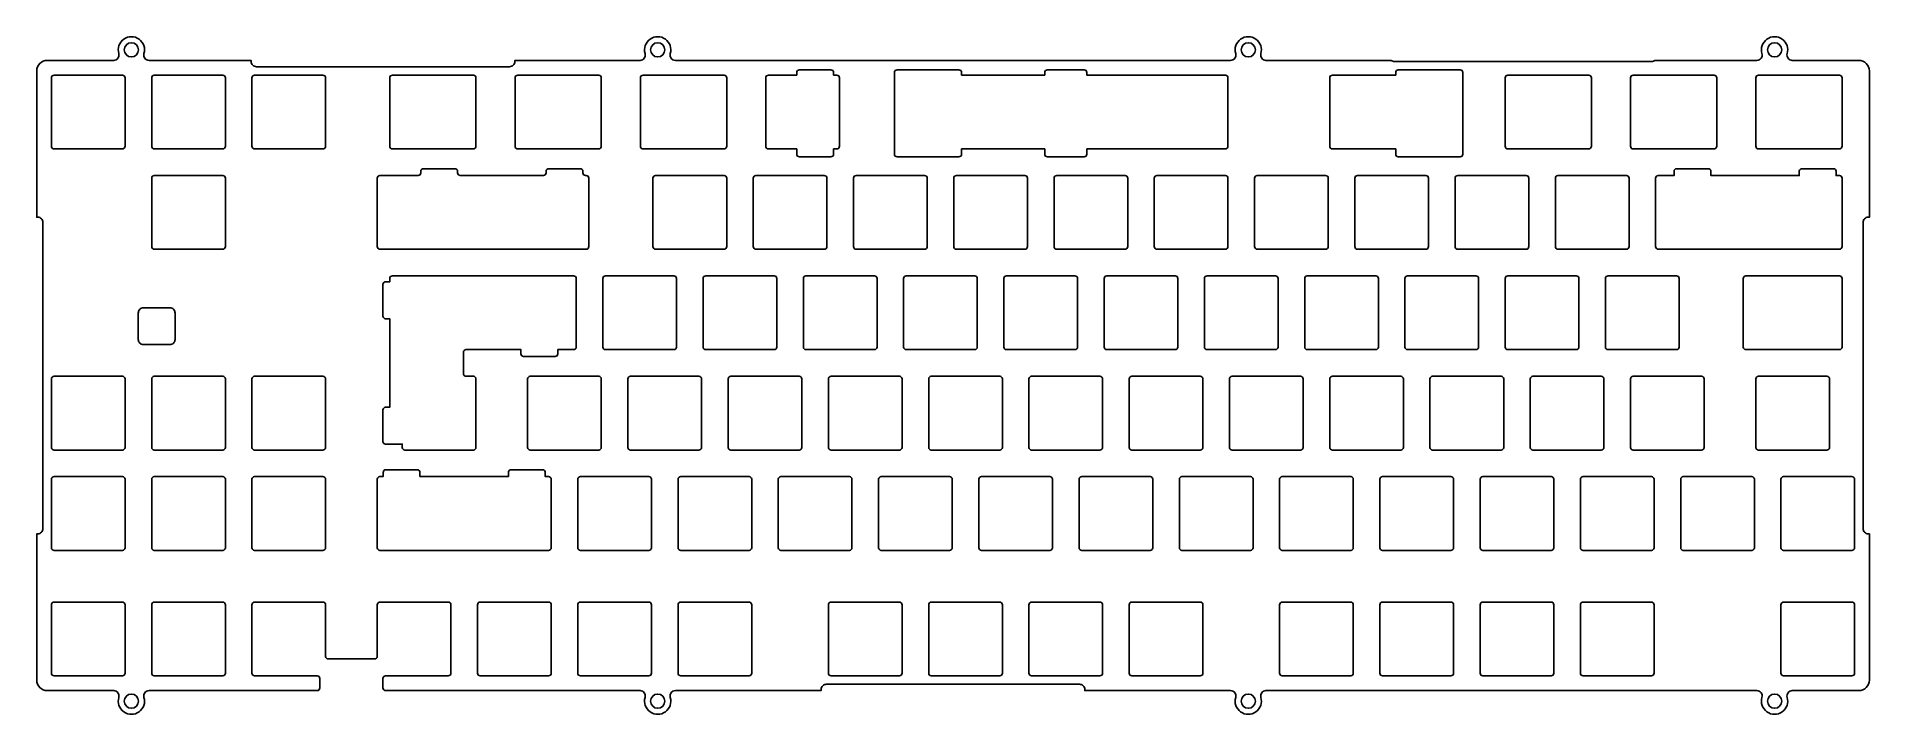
# Model space of a CAD drawing. Header units: millimetres. Extents: x -136 to 213, y -78 to 50.
import ezdxf

# ---------------------------------------------------------------- set-up
doc = ezdxf.new("R2010")
doc.units = ezdxf.units.MM
doc.layers.get('0').update_dxf_attribs({"linetype": 'CONTINUOUS'})

msp = doc.modelspace()

# ---------------------------------------------------------------- linework, layer by layer
for points in [[(62.63, -72.75, -0.414214), (63.63, -73.75), (63.63, -73.95), (91.33, -73.95, -0.501863), (92.29, -75.24, 1.341641), (97.08, -75.24, -0.501863), (98.04, -73.95), (191.33, -73.95, -0.501863), (192.29, -75.24, 1.341641), (197.08, -75.24, -0.501863), (198.04, -73.95), (210.69, -73.95, 0.414214), (212.69, -71.95), (212.69, -44.2), (212.49, -44.2, -0.414214), (211.49, -43.2), (211.49, 14.9, -0.414214), (212.49, 15.9), (212.69, 15.9), (212.69, 43.66, 0.414214), (210.69, 45.66), (198.04, 45.66, -0.501863), (197.08, 46.95, 1.341641), (192.29, 46.95, -0.501863), (191.33, 45.66), (171.94, 45.66, -0.162278), (171.34, 45.46), (122.44, 45.46, -0.162278), (121.84, 45.66), (98.04, 45.66, -0.501863), (97.08, 46.95, 1.341641), (92.29, 46.95, -0.501863), (91.33, 45.66), (-14.17, 45.66, -0.501863), (-15.13, 46.95, 1.341641), (-19.92, 46.95, -0.501863), (-20.88, 45.66), (-44.67, 45.66), (-44.67, 45.46, -0.414214), (-45.67, 44.46), (-93.77, 44.46, -0.414214), (-94.77, 45.46), (-94.77, 45.66), (-114.17, 45.66, -0.501863), (-115.13, 46.95, 1.341641), (-119.92, 46.95, -0.501863), (-120.88, 45.66), (-133.52, 45.66, 0.414214), (-135.52, 43.66), (-135.52, 15.9), (-135.32, 15.9, -0.414214), (-134.32, 14.9), (-134.32, -43.2, -0.414214), (-135.32, -44.2), (-135.52, -44.2), (-135.52, -71.95, 0.414214), (-133.52, -73.95), (-120.88, -73.95, -0.501863), (-119.92, -75.24, 1.341641), (-115.13, -75.24, -0.501863), (-114.17, -73.95), (-82.22, -73.95, 0.414214), (-81.72, -73.45), (-81.72, -71.65, 0.414214), (-82.22, -71.15), (-94.12, -71.15, -0.414214), (-94.62, -70.65), (-94.62, -57.65, -0.414214), (-94.12, -57.15), (-81.12, -57.15, -0.414214), (-80.62, -57.65), (-80.62, -67.45, 0.414214), (-80.12, -67.95), (-71.31, -67.95, 0.414214), (-70.81, -67.45), (-70.81, -57.65, -0.414214), (-70.31, -57.15), (-57.31, -57.15, -0.414214), (-56.81, -57.65), (-56.81, -70.65, -0.414214), (-57.31, -71.15), (-69.22, -71.15, 0.414214), (-69.72, -71.65), (-69.72, -73.45, 0.414214), (-69.22, -73.95), (-20.88, -73.95, -0.501863), (-19.92, -75.24, 1.341641), (-15.13, -75.24, -0.501863), (-14.17, -73.95), (13.53, -73.95), (13.53, -73.75, -0.414214), (14.53, -72.75)], [(62.63, -72.75, -0.414214), (63.63, -73.75), (63.63, -73.95), (91.33, -73.95, -0.501863), (92.29, -75.24, 1.341641), (97.08, -75.24, -0.501863), (98.04, -73.95), (191.33, -73.95, -0.501863), (192.29, -75.24, 1.341641), (197.08, -75.24, -0.501863), (198.04, -73.95), (210.69, -73.95, 0.414214), (212.69, -71.95), (212.69, -44.2), (212.49, -44.2, -0.414214), (211.49, -43.2), (211.49, 14.9, -0.414214), (212.49, 15.9), (212.69, 15.9), (212.69, 43.66, 0.414214), (210.69, 45.66), (198.04, 45.66, -0.501863), (197.08, 46.95, 1.341641), (192.29, 46.95, -0.501863), (191.33, 45.66), (171.94, 45.66, -0.162278), (171.34, 45.46), (122.44, 45.46, -0.162278), (121.84, 45.66), (98.04, 45.66, -0.501863), (97.08, 46.95, 1.341641), (92.29, 46.95, -0.501863), (91.33, 45.66), (-14.17, 45.66, -0.501863), (-15.13, 46.95, 1.341641), (-19.92, 46.95, -0.501863), (-20.88, 45.66), (-44.67, 45.66), (-44.67, 45.46, -0.414214), (-45.67, 44.46), (-93.77, 44.46, -0.414214), (-94.77, 45.46), (-94.77, 45.66), (-114.17, 45.66, -0.501863), (-115.13, 46.95, 1.341641), (-119.92, 46.95, -0.501863), (-120.88, 45.66), (-133.52, 45.66, 0.414214), (-135.52, 43.66), (-135.52, 15.9), (-135.32, 15.9, -0.414214), (-134.32, 14.9), (-134.32, -43.2, -0.414214), (-135.32, -44.2), (-135.52, -44.2), (-135.52, -71.95, 0.414214), (-133.52, -73.95), (-120.88, -73.95, -0.501863), (-119.92, -75.24, 1.341641), (-115.13, -75.24, -0.501863), (-114.17, -73.95), (-82.22, -73.95, 0.414214), (-81.72, -73.45), (-81.72, -71.65, 0.414214), (-82.22, -71.15), (-94.12, -71.15, -0.414214), (-94.62, -70.65), (-94.62, -57.65, -0.414214), (-94.12, -57.15), (-81.12, -57.15, -0.414214), (-80.62, -57.65), (-80.62, -67.45, 0.414214), (-80.12, -67.95), (-71.31, -67.95, 0.414214), (-70.81, -67.45), (-70.81, -57.65, -0.414214), (-70.31, -57.15), (-57.31, -57.15, -0.414214), (-56.81, -57.65), (-56.81, -70.65, -0.414214), (-57.31, -71.15), (-69.22, -71.15, 0.414214), (-69.72, -71.65), (-69.72, -73.45, 0.414214), (-69.22, -73.95), (-20.88, -73.95, -0.501863), (-19.92, -75.24, 1.341641), (-15.13, -75.24, -0.501863), (-14.17, -73.95), (13.53, -73.95), (13.53, -73.75, -0.414214), (14.53, -72.75)], [(-119.22, 42.86, -0.414214), (-118.72, 42.36), (-118.72, 29.36, -0.414214), (-119.22, 28.86), (-132.22, 28.86, -0.414214), (-132.72, 29.36), (-132.72, 42.36, -0.414214), (-132.22, 42.86)], [(-119.22, 42.86, -0.414214), (-118.72, 42.36), (-118.72, 29.36, -0.414214), (-119.22, 28.86), (-132.22, 28.86, -0.414214), (-132.72, 29.36), (-132.72, 42.36, -0.414214), (-132.22, 42.86)], [(-100.17, 42.86, -0.414214), (-99.67, 42.36), (-99.67, 29.36, -0.414214), (-100.17, 28.86), (-113.17, 28.86, -0.414214), (-113.67, 29.36), (-113.67, 42.36, -0.414214), (-113.17, 42.86)], [(-100.17, 42.86, -0.414214), (-99.67, 42.36), (-99.67, 29.36, -0.414214), (-100.17, 28.86), (-113.17, 28.86, -0.414214), (-113.67, 29.36), (-113.67, 42.36, -0.414214), (-113.17, 42.86)], [(-81.12, 42.86, -0.414214), (-80.62, 42.36), (-80.62, 29.36, -0.414214), (-81.12, 28.86), (-94.12, 28.86, -0.414214), (-94.62, 29.36), (-94.62, 42.36, -0.414214), (-94.12, 42.86)], [(-81.12, 42.86, -0.414214), (-80.62, 42.36), (-80.62, 29.36, -0.414214), (-81.12, 28.86), (-94.12, 28.86, -0.414214), (-94.62, 29.36), (-94.62, 42.36, -0.414214), (-94.12, 42.86)], [(-52.55, 42.86, -0.414214), (-52.05, 42.36), (-52.05, 29.36, -0.414214), (-52.55, 28.86), (-67.93, 28.86, -0.414214), (-68.43, 29.36), (-68.43, 42.36, -0.414214), (-67.93, 42.86)], [(-52.55, 42.86, -0.414214), (-52.05, 42.36), (-52.05, 29.36, -0.414214), (-52.55, 28.86), (-67.93, 28.86, -0.414214), (-68.43, 29.36), (-68.43, 42.36, -0.414214), (-67.93, 42.86)], [(-28.74, 42.86, -0.414214), (-28.24, 42.36), (-28.24, 29.36, -0.414214), (-28.74, 28.86), (-44.12, 28.86, -0.414214), (-44.62, 29.36), (-44.62, 42.36, -0.414214), (-44.12, 42.86)], [(-28.74, 42.86, -0.414214), (-28.24, 42.36), (-28.24, 29.36, -0.414214), (-28.74, 28.86), (-44.12, 28.86, -0.414214), (-44.62, 29.36), (-44.62, 42.36, -0.414214), (-44.12, 42.86)], [(-4.92, 42.86, -0.414214), (-4.42, 42.36), (-4.42, 29.36, -0.414214), (-4.92, 28.86), (-20.31, 28.86, -0.414214), (-20.81, 29.36), (-20.81, 42.36, -0.414214), (-20.31, 42.86)], [(-4.92, 42.86, -0.414214), (-4.42, 42.36), (-4.42, 29.36, -0.414214), (-4.92, 28.86), (-20.31, 28.86, -0.414214), (-20.81, 29.36), (-20.81, 42.36, -0.414214), (-20.31, 42.86)], [(8.89, 43.36), (8.89, 42.86), (3.51, 42.86, 0.414214), (3.01, 42.36), (3.01, 29.36, 0.414214), (3.51, 28.86), (8.89, 28.86), (8.89, 27.86, 0.414214), (9.39, 27.36), (15.39, 27.36, 0.414214), (15.89, 27.86), (15.89, 28.86), (16.51, 28.86, 0.414214), (17.01, 29.36), (17.01, 42.36, 0.414214), (16.51, 42.86), (15.89, 42.86), (15.89, 43.36, 0.414214), (15.39, 43.86), (9.39, 43.86, 0.414214)], [(8.89, 43.36), (8.89, 42.86), (3.51, 42.86, 0.414214), (3.01, 42.36), (3.01, 29.36, 0.414214), (3.51, 28.86), (8.89, 28.86), (8.89, 27.86, 0.414214), (9.39, 27.36), (15.39, 27.36, 0.414214), (15.89, 27.86), (15.89, 28.86), (16.51, 28.86, 0.414214), (17.01, 29.36), (17.01, 42.36, 0.414214), (16.51, 42.86), (15.89, 42.86), (15.89, 43.36, 0.414214), (15.39, 43.86), (9.39, 43.86, 0.414214)], [(64.01, 28.86), (90.33, 28.86, 0.414214), (90.83, 29.36), (90.83, 42.36, 0.414214), (90.33, 42.86), (64.01, 42.86), (64.01, 43.36, 0.414214), (63.51, 43.86), (56.51, 43.86, 0.414214), (56.01, 43.36), (56.01, 42.86), (40.21, 42.86), (40.21, 43.36, 0.414214), (39.71, 43.86), (27.95, 43.86, 0.414214), (27.45, 43.36), (27.45, 27.86, 0.414214), (27.95, 27.36), (39.71, 27.36, 0.414214), (40.21, 27.86), (40.21, 28.86), (56.01, 28.86), (56.01, 27.86, 0.414214), (56.51, 27.36), (63.51, 27.36, 0.414214), (64.01, 27.86)], [(64.01, 28.86), (90.33, 28.86, 0.414214), (90.83, 29.36), (90.83, 42.36, 0.414214), (90.33, 42.86), (64.01, 42.86), (64.01, 43.36, 0.414214), (63.51, 43.86), (56.51, 43.86, 0.414214), (56.01, 43.36), (56.01, 42.86), (40.21, 42.86), (40.21, 43.36, 0.414214), (39.71, 43.86), (27.95, 43.86, 0.414214), (27.45, 43.36), (27.45, 27.86, 0.414214), (27.95, 27.36), (39.71, 27.36, 0.414214), (40.21, 27.86), (40.21, 28.86), (56.01, 28.86), (56.01, 27.86, 0.414214), (56.51, 27.36), (63.51, 27.36, 0.414214), (64.01, 27.86)], [(110.66, 28.86), (122.69, 28.86), (122.69, 27.86, 0.414214), (123.19, 27.36), (134.95, 27.36, 0.414214), (135.45, 27.86), (135.45, 43.36, 0.414214), (134.95, 43.86), (123.19, 43.86, 0.414214), (122.69, 43.36), (122.69, 42.86), (110.66, 42.86, 0.414214), (110.16, 42.36), (110.16, 29.36, 0.414214)], [(110.66, 28.86), (122.69, 28.86), (122.69, 27.86, 0.414214), (123.19, 27.36), (134.95, 27.36, 0.414214), (135.45, 27.86), (135.45, 43.36, 0.414214), (134.95, 43.86), (123.19, 43.86, 0.414214), (122.69, 43.36), (122.69, 42.86), (110.66, 42.86, 0.414214), (110.16, 42.36), (110.16, 29.36, 0.414214)], [(159.38, 42.86, -0.414214), (159.88, 42.36), (159.88, 29.36, -0.414214), (159.38, 28.86), (144, 28.86, -0.414214), (143.5, 29.36), (143.5, 42.36, -0.414214), (144, 42.86)], [(159.38, 42.86, -0.414214), (159.88, 42.36), (159.88, 29.36, -0.414214), (159.38, 28.86), (144, 28.86, -0.414214), (143.5, 29.36), (143.5, 42.36, -0.414214), (144, 42.86)], [(183.19, 42.86, -0.414214), (183.69, 42.36), (183.69, 29.36, -0.414214), (183.19, 28.86), (167.81, 28.86, -0.414214), (167.31, 29.36), (167.31, 42.36, -0.414214), (167.81, 42.86)], [(183.19, 42.86, -0.414214), (183.69, 42.36), (183.69, 29.36, -0.414214), (183.19, 28.86), (167.81, 28.86, -0.414214), (167.31, 29.36), (167.31, 42.36, -0.414214), (167.81, 42.86)], [(207.01, 42.86, -0.414214), (207.51, 42.36), (207.51, 29.36, -0.414214), (207.01, 28.86), (191.63, 28.86, -0.414214), (191.13, 29.36), (191.13, 42.36, -0.414214), (191.63, 42.86)], [(207.01, 42.86, -0.414214), (207.51, 42.36), (207.51, 29.36, -0.414214), (207.01, 28.86), (191.63, 28.86, -0.414214), (191.13, 29.36), (191.13, 42.36, -0.414214), (191.63, 42.86)], [(-38.74, 24.31, -0.414214), (-39.24, 23.81), (-55.04, 23.81, -0.414214), (-55.54, 24.31), (-55.54, 24.61, 0.414214), (-56.04, 25.11), (-62.04, 25.11, 0.414214), (-62.54, 24.61), (-62.54, 24.31, -0.414214), (-63.04, 23.81), (-70.31, 23.81, 0.414214), (-70.81, 23.31), (-70.81, 10.31, 0.414214), (-70.31, 9.81), (-31.12, 9.81, 0.414214), (-30.62, 10.31), (-30.62, 23.31, 0.414214), (-31.12, 23.81), (-31.24, 23.81, -0.414214), (-31.74, 24.31), (-31.74, 24.61, 0.414214), (-32.24, 25.11), (-38.24, 25.11, 0.414214), (-38.74, 24.61)], [(-38.74, 24.31, -0.414214), (-39.24, 23.81), (-55.04, 23.81, -0.414214), (-55.54, 24.31), (-55.54, 24.61, 0.414214), (-56.04, 25.11), (-62.04, 25.11, 0.414214), (-62.54, 24.61), (-62.54, 24.31, -0.414214), (-63.04, 23.81), (-70.31, 23.81, 0.414214), (-70.81, 23.31), (-70.81, 10.31, 0.414214), (-70.31, 9.81), (-31.12, 9.81, 0.414214), (-30.62, 10.31), (-30.62, 23.31, 0.414214), (-31.12, 23.81), (-31.24, 23.81, -0.414214), (-31.74, 24.31), (-31.74, 24.61, 0.414214), (-32.24, 25.11), (-38.24, 25.11, 0.414214), (-38.74, 24.61)], [(207.01, 23.81), (206.38, 23.81), (206.38, 24.61, 0.414214), (205.88, 25.11), (199.88, 25.11, 0.414214), (199.38, 24.61), (199.38, 23.81), (182.58, 23.81), (182.58, 24.61, 0.414214), (182.08, 25.11), (176.08, 25.11, 0.414214), (175.58, 24.61), (175.58, 23.81), (172.58, 23.81, 0.414214), (172.08, 23.31), (172.08, 10.31, 0.414214), (172.58, 9.81), (207.01, 9.81, 0.414214), (207.51, 10.31), (207.51, 23.31, 0.414214)], [(207.01, 23.81), (206.38, 23.81), (206.38, 24.61, 0.414214), (205.88, 25.11), (199.88, 25.11, 0.414214), (199.38, 24.61), (199.38, 23.81), (182.58, 23.81), (182.58, 24.61, 0.414214), (182.08, 25.11), (176.08, 25.11, 0.414214), (175.58, 24.61), (175.58, 23.81), (172.58, 23.81, 0.414214), (172.08, 23.31), (172.08, 10.31, 0.414214), (172.58, 9.81), (207.01, 9.81, 0.414214), (207.51, 10.31), (207.51, 23.31, 0.414214)], [(-100.17, 23.81, -0.414214), (-99.67, 23.31), (-99.67, 10.31, -0.414214), (-100.17, 9.81), (-113.17, 9.81, -0.414214), (-113.67, 10.31), (-113.67, 23.31, -0.414214), (-113.17, 23.81)], [(-100.17, 23.81, -0.414214), (-99.67, 23.31), (-99.67, 10.31, -0.414214), (-100.17, 9.81), (-113.17, 9.81, -0.414214), (-113.67, 10.31), (-113.67, 23.31, -0.414214), (-113.17, 23.81)], [(-4.92, 23.81, -0.414214), (-4.42, 23.31), (-4.42, 10.31, -0.414214), (-4.92, 9.81), (-17.92, 9.81, -0.414214), (-18.42, 10.31), (-18.42, 23.31, -0.414214), (-17.92, 23.81)], [(-4.92, 23.81, -0.414214), (-4.42, 23.31), (-4.42, 10.31, -0.414214), (-4.92, 9.81), (-17.92, 9.81, -0.414214), (-18.42, 10.31), (-18.42, 23.31, -0.414214), (-17.92, 23.81)], [(14.13, 23.81, -0.414214), (14.63, 23.31), (14.63, 10.31, -0.414214), (14.13, 9.81), (1.13, 9.81, -0.414214), (0.63, 10.31), (0.63, 23.31, -0.414214), (1.13, 23.81)], [(14.13, 23.81, -0.414214), (14.63, 23.31), (14.63, 10.31, -0.414214), (14.13, 9.81), (1.13, 9.81, -0.414214), (0.63, 10.31), (0.63, 23.31, -0.414214), (1.13, 23.81)], [(33.18, 23.81, -0.414214), (33.68, 23.31), (33.68, 10.31, -0.414214), (33.18, 9.81), (20.18, 9.81, -0.414214), (19.68, 10.31), (19.68, 23.31, -0.414214), (20.18, 23.81)], [(33.18, 23.81, -0.414214), (33.68, 23.31), (33.68, 10.31, -0.414214), (33.18, 9.81), (20.18, 9.81, -0.414214), (19.68, 10.31), (19.68, 23.31, -0.414214), (20.18, 23.81)], [(52.23, 23.81, -0.414214), (52.73, 23.31), (52.73, 10.31, -0.414214), (52.23, 9.81), (39.23, 9.81, -0.414214), (38.73, 10.31), (38.73, 23.31, -0.414214), (39.23, 23.81)], [(52.23, 23.81, -0.414214), (52.73, 23.31), (52.73, 10.31, -0.414214), (52.23, 9.81), (39.23, 9.81, -0.414214), (38.73, 10.31), (38.73, 23.31, -0.414214), (39.23, 23.81)], [(71.28, 23.81, -0.414214), (71.78, 23.31), (71.78, 10.31, -0.414214), (71.28, 9.81), (58.28, 9.81, -0.414214), (57.78, 10.31), (57.78, 23.31, -0.414214), (58.28, 23.81)], [(71.28, 23.81, -0.414214), (71.78, 23.31), (71.78, 10.31, -0.414214), (71.28, 9.81), (58.28, 9.81, -0.414214), (57.78, 10.31), (57.78, 23.31, -0.414214), (58.28, 23.81)], [(90.33, 23.81, -0.414214), (90.83, 23.31), (90.83, 10.31, -0.414214), (90.33, 9.81), (77.33, 9.81, -0.414214), (76.83, 10.31), (76.83, 23.31, -0.414214), (77.33, 23.81)], [(90.33, 23.81, -0.414214), (90.83, 23.31), (90.83, 10.31, -0.414214), (90.33, 9.81), (77.33, 9.81, -0.414214), (76.83, 10.31), (76.83, 23.31, -0.414214), (77.33, 23.81)], [(109.38, 23.81, -0.414214), (109.88, 23.31), (109.88, 10.31, -0.414214), (109.38, 9.81), (96.38, 9.81, -0.414214), (95.88, 10.31), (95.88, 23.31, -0.414214), (96.38, 23.81)], [(109.38, 23.81, -0.414214), (109.88, 23.31), (109.88, 10.31, -0.414214), (109.38, 9.81), (96.38, 9.81, -0.414214), (95.88, 10.31), (95.88, 23.31, -0.414214), (96.38, 23.81)], [(128.43, 23.81, -0.414214), (128.93, 23.31), (128.93, 10.31, -0.414214), (128.43, 9.81), (115.43, 9.81, -0.414214), (114.93, 10.31), (114.93, 23.31, -0.414214), (115.43, 23.81)], [(128.43, 23.81, -0.414214), (128.93, 23.31), (128.93, 10.31, -0.414214), (128.43, 9.81), (115.43, 9.81, -0.414214), (114.93, 10.31), (114.93, 23.31, -0.414214), (115.43, 23.81)], [(147.48, 23.81, -0.414214), (147.98, 23.31), (147.98, 10.31, -0.414214), (147.48, 9.81), (134.48, 9.81, -0.414214), (133.98, 10.31), (133.98, 23.31, -0.414214), (134.48, 23.81)], [(147.48, 23.81, -0.414214), (147.98, 23.31), (147.98, 10.31, -0.414214), (147.48, 9.81), (134.48, 9.81, -0.414214), (133.98, 10.31), (133.98, 23.31, -0.414214), (134.48, 23.81)], [(166.53, 23.81, -0.414214), (167.03, 23.31), (167.03, 10.31, -0.414214), (166.53, 9.81), (153.53, 9.81, -0.414214), (153.03, 10.31), (153.03, 23.31, -0.414214), (153.53, 23.81)], [(166.53, 23.81, -0.414214), (167.03, 23.31), (167.03, 10.31, -0.414214), (166.53, 9.81), (153.53, 9.81, -0.414214), (153.03, 10.31), (153.03, 23.31, -0.414214), (153.53, 23.81)], [(-69.23, -3.36), (-68.43, -3.36), (-68.43, -20.17), (-69.23, -20.17, 0.414214), (-69.73, -20.67), (-69.73, -26.67, 0.414214), (-69.23, -27.17), (-66.05, -27.17), (-66.05, -27.79, 0.414214), (-65.55, -28.29), (-52.55, -28.29, 0.414214), (-52.05, -27.79), (-52.05, -14.79, 0.414214), (-52.55, -14.29), (-53.93, -14.29, -0.414214), (-54.43, -13.79), (-54.43, -9.74, -0.414214), (-53.93, -9.24), (-43.5, -9.24), (-43.5, -10.04, 0.414214), (-43, -10.54), (-37, -10.54, 0.414214), (-36.5, -10.04), (-36.5, -9.24), (-33.5, -9.24, 0.414214), (-33, -8.74), (-33, 4.26, 0.414214), (-33.5, 4.76), (-67.93, 4.76, 0.414214), (-68.43, 4.26), (-68.43, 3.64), (-69.23, 3.64, 0.414214), (-69.73, 3.14), (-69.73, -2.86, 0.414214)], [(-69.23, -3.36), (-68.43, -3.36), (-68.43, -20.17), (-69.23, -20.17, 0.414214), (-69.73, -20.67), (-69.73, -26.67, 0.414214), (-69.23, -27.17), (-66.05, -27.17), (-66.05, -27.79, 0.414214), (-65.55, -28.29), (-52.55, -28.29, 0.414214), (-52.05, -27.79), (-52.05, -14.79, 0.414214), (-52.55, -14.29), (-53.93, -14.29, -0.414214), (-54.43, -13.79), (-54.43, -9.74, -0.414214), (-53.93, -9.24), (-43.5, -9.24), (-43.5, -10.04, 0.414214), (-43, -10.54), (-37, -10.54, 0.414214), (-36.5, -10.04), (-36.5, -9.24), (-33.5, -9.24, 0.414214), (-33, -8.74), (-33, 4.26, 0.414214), (-33.5, 4.76), (-67.93, 4.76, 0.414214), (-68.43, 4.26), (-68.43, 3.64), (-69.23, 3.64, 0.414214), (-69.73, 3.14), (-69.73, -2.86, 0.414214)], [(-27.95, 4.26, -0.414214), (-27.45, 4.76), (-14.45, 4.76, -0.414214), (-13.95, 4.26), (-13.95, -8.74, -0.414214), (-14.45, -9.24), (-27.45, -9.24, -0.414214), (-27.95, -8.74)], [(-27.95, 4.26, -0.414214), (-27.45, 4.76), (-14.45, 4.76, -0.414214), (-13.95, 4.26), (-13.95, -8.74, -0.414214), (-14.45, -9.24), (-27.45, -9.24, -0.414214), (-27.95, -8.74)], [(4.6, 4.76, -0.414214), (5.1, 4.26), (5.1, -8.74, -0.414214), (4.6, -9.24), (-8.4, -9.24, -0.414214), (-8.9, -8.74), (-8.9, 4.26, -0.414214), (-8.4, 4.76)], [(4.6, 4.76, -0.414214), (5.1, 4.26), (5.1, -8.74, -0.414214), (4.6, -9.24), (-8.4, -9.24, -0.414214), (-8.9, -8.74), (-8.9, 4.26, -0.414214), (-8.4, 4.76)], [(23.65, 4.76, -0.414214), (24.15, 4.26), (24.15, -8.74, -0.414214), (23.65, -9.24), (10.65, -9.24, -0.414214), (10.15, -8.74), (10.15, 4.26, -0.414214), (10.65, 4.76)], [(23.65, 4.76, -0.414214), (24.15, 4.26), (24.15, -8.74, -0.414214), (23.65, -9.24), (10.65, -9.24, -0.414214), (10.15, -8.74), (10.15, 4.26, -0.414214), (10.65, 4.76)], [(42.7, 4.76, -0.414214), (43.2, 4.26), (43.2, -8.74, -0.414214), (42.7, -9.24), (29.7, -9.24, -0.414214), (29.2, -8.74), (29.2, 4.26, -0.414214), (29.7, 4.76)], [(42.7, 4.76, -0.414214), (43.2, 4.26), (43.2, -8.74, -0.414214), (42.7, -9.24), (29.7, -9.24, -0.414214), (29.2, -8.74), (29.2, 4.26, -0.414214), (29.7, 4.76)], [(61.75, 4.76, -0.414214), (62.25, 4.26), (62.25, -8.74, -0.414214), (61.75, -9.24), (48.75, -9.24, -0.414214), (48.25, -8.74), (48.25, 4.26, -0.414214), (48.75, 4.76)], [(61.75, 4.76, -0.414214), (62.25, 4.26), (62.25, -8.74, -0.414214), (61.75, -9.24), (48.75, -9.24, -0.414214), (48.25, -8.74), (48.25, 4.26, -0.414214), (48.75, 4.76)], [(80.8, 4.76, -0.414214), (81.3, 4.26), (81.3, -8.74, -0.414214), (80.8, -9.24), (67.8, -9.24, -0.414214), (67.3, -8.74), (67.3, 4.26, -0.414214), (67.8, 4.76)], [(80.8, 4.76, -0.414214), (81.3, 4.26), (81.3, -8.74, -0.414214), (80.8, -9.24), (67.8, -9.24, -0.414214), (67.3, -8.74), (67.3, 4.26, -0.414214), (67.8, 4.76)], [(99.85, 4.76, -0.414214), (100.35, 4.26), (100.35, -8.74, -0.414214), (99.85, -9.24), (86.85, -9.24, -0.414214), (86.35, -8.74), (86.35, 4.26, -0.414214), (86.85, 4.76)], [(99.85, 4.76, -0.414214), (100.35, 4.26), (100.35, -8.74, -0.414214), (99.85, -9.24), (86.85, -9.24, -0.414214), (86.35, -8.74), (86.35, 4.26, -0.414214), (86.85, 4.76)], [(118.9, 4.76, -0.414214), (119.4, 4.26), (119.4, -8.74, -0.414214), (118.9, -9.24), (105.9, -9.24, -0.414214), (105.4, -8.74), (105.4, 4.26, -0.414214), (105.9, 4.76)], [(118.9, 4.76, -0.414214), (119.4, 4.26), (119.4, -8.74, -0.414214), (118.9, -9.24), (105.9, -9.24, -0.414214), (105.4, -8.74), (105.4, 4.26, -0.414214), (105.9, 4.76)], [(137.95, 4.76, -0.414214), (138.45, 4.26), (138.45, -8.74, -0.414214), (137.95, -9.24), (124.95, -9.24, -0.414214), (124.45, -8.74), (124.45, 4.26, -0.414214), (124.95, 4.76)], [(137.95, 4.76, -0.414214), (138.45, 4.26), (138.45, -8.74, -0.414214), (137.95, -9.24), (124.95, -9.24, -0.414214), (124.45, -8.74), (124.45, 4.26, -0.414214), (124.95, 4.76)], [(157, 4.76, -0.414214), (157.5, 4.26), (157.5, -8.74, -0.414214), (157, -9.24), (144, -9.24, -0.414214), (143.5, -8.74), (143.5, 4.26, -0.414214), (144, 4.76)], [(157, 4.76, -0.414214), (157.5, 4.26), (157.5, -8.74, -0.414214), (157, -9.24), (144, -9.24, -0.414214), (143.5, -8.74), (143.5, 4.26, -0.414214), (144, 4.76)], [(176.05, 4.76, -0.414214), (176.55, 4.26), (176.55, -8.74, -0.414214), (176.05, -9.24), (163.05, -9.24, -0.414214), (162.55, -8.74), (162.55, 4.26, -0.414214), (163.05, 4.76)], [(176.05, 4.76, -0.414214), (176.55, 4.26), (176.55, -8.74, -0.414214), (176.05, -9.24), (163.05, -9.24, -0.414214), (162.55, -8.74), (162.55, 4.26, -0.414214), (163.05, 4.76)], [(207.01, 4.76, -0.414214), (207.51, 4.26), (207.51, -8.74, -0.414214), (207.01, -9.24), (189.24, -9.24, -0.414214), (188.74, -8.74), (188.74, 4.26, -0.414214), (189.24, 4.76)], [(207.01, 4.76, -0.414214), (207.51, 4.26), (207.51, -8.74, -0.414214), (207.01, -9.24), (189.24, -9.24, -0.414214), (188.74, -8.74), (188.74, 4.26, -0.414214), (189.24, 4.76)], [(-109.22, -7.29), (-109.22, -2.29, 0.414214), (-110.22, -1.29), (-115.22, -1.29, 0.414214), (-116.22, -2.29), (-116.22, -7.29, 0.414214), (-115.22, -8.29), (-110.22, -8.29, 0.414214)], [(-109.22, -7.29), (-109.22, -2.29, 0.414214), (-110.22, -1.29), (-115.22, -1.29, 0.414214), (-116.22, -2.29), (-116.22, -7.29, 0.414214), (-115.22, -8.29), (-110.22, -8.29, 0.414214)], [(-119.22, -14.29, -0.414214), (-118.72, -14.79), (-118.72, -27.79, -0.414214), (-119.22, -28.29), (-132.22, -28.29, -0.414214), (-132.72, -27.79), (-132.72, -14.79, -0.414214), (-132.22, -14.29)], [(-119.22, -14.29, -0.414214), (-118.72, -14.79), (-118.72, -27.79, -0.414214), (-119.22, -28.29), (-132.22, -28.29, -0.414214), (-132.72, -27.79), (-132.72, -14.79, -0.414214), (-132.22, -14.29)], [(-100.17, -14.29, -0.414214), (-99.67, -14.79), (-99.67, -27.79, -0.414214), (-100.17, -28.29), (-113.17, -28.29, -0.414214), (-113.67, -27.79), (-113.67, -14.79, -0.414214), (-113.17, -14.29)], [(-100.17, -14.29, -0.414214), (-99.67, -14.79), (-99.67, -27.79, -0.414214), (-100.17, -28.29), (-113.17, -28.29, -0.414214), (-113.67, -27.79), (-113.67, -14.79, -0.414214), (-113.17, -14.29)], [(-81.12, -14.29, -0.414214), (-80.62, -14.79), (-80.62, -27.79, -0.414214), (-81.12, -28.29), (-94.12, -28.29, -0.414214), (-94.62, -27.79), (-94.62, -14.79, -0.414214), (-94.12, -14.29)], [(-81.12, -14.29, -0.414214), (-80.62, -14.79), (-80.62, -27.79, -0.414214), (-81.12, -28.29), (-94.12, -28.29, -0.414214), (-94.62, -27.79), (-94.62, -14.79, -0.414214), (-94.12, -14.29)], [(-28.74, -14.29, -0.414214), (-28.24, -14.79), (-28.24, -27.79, -0.414214), (-28.74, -28.29), (-41.74, -28.29, -0.414214), (-42.24, -27.79), (-42.24, -14.79, -0.414214), (-41.74, -14.29)], [(-28.74, -14.29, -0.414214), (-28.24, -14.79), (-28.24, -27.79, -0.414214), (-28.74, -28.29), (-41.74, -28.29, -0.414214), (-42.24, -27.79), (-42.24, -14.79, -0.414214), (-41.74, -14.29)], [(-9.69, -14.29, -0.414214), (-9.19, -14.79), (-9.19, -27.79, -0.414214), (-9.69, -28.29), (-22.69, -28.29, -0.414214), (-23.19, -27.79), (-23.19, -14.79, -0.414214), (-22.69, -14.29)], [(-9.69, -14.29, -0.414214), (-9.19, -14.79), (-9.19, -27.79, -0.414214), (-9.69, -28.29), (-22.69, -28.29, -0.414214), (-23.19, -27.79), (-23.19, -14.79, -0.414214), (-22.69, -14.29)], [(9.36, -14.29, -0.414214), (9.86, -14.79), (9.86, -27.79, -0.414214), (9.36, -28.29), (-3.64, -28.29, -0.414214), (-4.14, -27.79), (-4.14, -14.79, -0.414214), (-3.64, -14.29)], [(9.36, -14.29, -0.414214), (9.86, -14.79), (9.86, -27.79, -0.414214), (9.36, -28.29), (-3.64, -28.29, -0.414214), (-4.14, -27.79), (-4.14, -14.79, -0.414214), (-3.64, -14.29)], [(28.41, -14.29, -0.414214), (28.91, -14.79), (28.91, -27.79, -0.414214), (28.41, -28.29), (15.41, -28.29, -0.414214), (14.91, -27.79), (14.91, -14.79, -0.414214), (15.41, -14.29)], [(28.41, -14.29, -0.414214), (28.91, -14.79), (28.91, -27.79, -0.414214), (28.41, -28.29), (15.41, -28.29, -0.414214), (14.91, -27.79), (14.91, -14.79, -0.414214), (15.41, -14.29)], [(47.46, -14.29, -0.414214), (47.96, -14.79), (47.96, -27.79, -0.414214), (47.46, -28.29), (34.46, -28.29, -0.414214), (33.96, -27.79), (33.96, -14.79, -0.414214), (34.46, -14.29)], [(47.46, -14.29, -0.414214), (47.96, -14.79), (47.96, -27.79, -0.414214), (47.46, -28.29), (34.46, -28.29, -0.414214), (33.96, -27.79), (33.96, -14.79, -0.414214), (34.46, -14.29)], [(66.51, -14.29, -0.414214), (67.01, -14.79), (67.01, -27.79, -0.414214), (66.51, -28.29), (53.51, -28.29, -0.414214), (53.01, -27.79), (53.01, -14.79, -0.414214), (53.51, -14.29)], [(66.51, -14.29, -0.414214), (67.01, -14.79), (67.01, -27.79, -0.414214), (66.51, -28.29), (53.51, -28.29, -0.414214), (53.01, -27.79), (53.01, -14.79, -0.414214), (53.51, -14.29)], [(85.56, -14.29, -0.414214), (86.06, -14.79), (86.06, -27.79, -0.414214), (85.56, -28.29), (72.56, -28.29, -0.414214), (72.06, -27.79), (72.06, -14.79, -0.414214), (72.56, -14.29)], [(85.56, -14.29, -0.414214), (86.06, -14.79), (86.06, -27.79, -0.414214), (85.56, -28.29), (72.56, -28.29, -0.414214), (72.06, -27.79), (72.06, -14.79, -0.414214), (72.56, -14.29)], [(104.61, -14.29, -0.414214), (105.11, -14.79), (105.11, -27.79, -0.414214), (104.61, -28.29), (91.61, -28.29, -0.414214), (91.11, -27.79), (91.11, -14.79, -0.414214), (91.61, -14.29)], [(104.61, -14.29, -0.414214), (105.11, -14.79), (105.11, -27.79, -0.414214), (104.61, -28.29), (91.61, -28.29, -0.414214), (91.11, -27.79), (91.11, -14.79, -0.414214), (91.61, -14.29)], [(123.66, -14.29, -0.414214), (124.16, -14.79), (124.16, -27.79, -0.414214), (123.66, -28.29), (110.66, -28.29, -0.414214), (110.16, -27.79), (110.16, -14.79, -0.414214), (110.66, -14.29)], [(123.66, -14.29, -0.414214), (124.16, -14.79), (124.16, -27.79, -0.414214), (123.66, -28.29), (110.66, -28.29, -0.414214), (110.16, -27.79), (110.16, -14.79, -0.414214), (110.66, -14.29)], [(142.71, -14.29, -0.414214), (143.21, -14.79), (143.21, -27.79, -0.414214), (142.71, -28.29), (129.71, -28.29, -0.414214), (129.21, -27.79), (129.21, -14.79, -0.414214), (129.71, -14.29)], [(142.71, -14.29, -0.414214), (143.21, -14.79), (143.21, -27.79, -0.414214), (142.71, -28.29), (129.71, -28.29, -0.414214), (129.21, -27.79), (129.21, -14.79, -0.414214), (129.71, -14.29)], [(161.76, -14.29, -0.414214), (162.26, -14.79), (162.26, -27.79, -0.414214), (161.76, -28.29), (148.76, -28.29, -0.414214), (148.26, -27.79), (148.26, -14.79, -0.414214), (148.76, -14.29)], [(161.76, -14.29, -0.414214), (162.26, -14.79), (162.26, -27.79, -0.414214), (161.76, -28.29), (148.76, -28.29, -0.414214), (148.26, -27.79), (148.26, -14.79, -0.414214), (148.76, -14.29)], [(180.81, -14.29, -0.414214), (181.31, -14.79), (181.31, -27.79, -0.414214), (180.81, -28.29), (167.81, -28.29, -0.414214), (167.31, -27.79), (167.31, -14.79, -0.414214), (167.81, -14.29)], [(180.81, -14.29, -0.414214), (181.31, -14.79), (181.31, -27.79, -0.414214), (180.81, -28.29), (167.81, -28.29, -0.414214), (167.31, -27.79), (167.31, -14.79, -0.414214), (167.81, -14.29)], [(204.63, -14.29, -0.414214), (205.13, -14.79), (205.13, -27.79, -0.414214), (204.63, -28.29), (191.63, -28.29, -0.414214), (191.13, -27.79), (191.13, -14.79, -0.414214), (191.63, -14.29)], [(204.63, -14.29, -0.414214), (205.13, -14.79), (205.13, -27.79, -0.414214), (204.63, -28.29), (191.63, -28.29, -0.414214), (191.13, -27.79), (191.13, -14.79, -0.414214), (191.63, -14.29)], [(-119.22, -33.34, -0.414214), (-118.72, -33.84), (-118.72, -46.84, -0.414214), (-119.22, -47.34), (-132.22, -47.34, -0.414214), (-132.72, -46.84), (-132.72, -33.84, -0.414214), (-132.22, -33.34)], [(-119.22, -33.34, -0.414214), (-118.72, -33.84), (-118.72, -46.84, -0.414214), (-119.22, -47.34), (-132.22, -47.34, -0.414214), (-132.72, -46.84), (-132.72, -33.84, -0.414214), (-132.22, -33.34)], [(-100.17, -33.34, -0.414214), (-99.67, -33.84), (-99.67, -46.84, -0.414214), (-100.17, -47.34), (-113.17, -47.34, -0.414214), (-113.67, -46.84), (-113.67, -33.84, -0.414214), (-113.17, -33.34)], [(-100.17, -33.34, -0.414214), (-99.67, -33.84), (-99.67, -46.84, -0.414214), (-100.17, -47.34), (-113.17, -47.34, -0.414214), (-113.67, -46.84), (-113.67, -33.84, -0.414214), (-113.17, -33.34)], [(-81.12, -33.34, -0.414214), (-80.62, -33.84), (-80.62, -46.84, -0.414214), (-81.12, -47.34), (-94.12, -47.34, -0.414214), (-94.62, -46.84), (-94.62, -33.84, -0.414214), (-94.12, -33.34)], [(-81.12, -33.34, -0.414214), (-80.62, -33.84), (-80.62, -46.84, -0.414214), (-81.12, -47.34), (-94.12, -47.34, -0.414214), (-94.62, -46.84), (-94.62, -33.84, -0.414214), (-94.12, -33.34)], [(-62.69, -33.34), (-62.69, -32.54, 0.414214), (-63.19, -32.04), (-69.19, -32.04, 0.414214), (-69.69, -32.54), (-69.69, -33.34), (-70.31, -33.34, 0.414214), (-70.81, -33.84), (-70.81, -46.84, 0.414214), (-70.31, -47.34), (-38.26, -47.34, 0.414214), (-37.76, -46.84), (-37.76, -33.84, 0.414214), (-38.26, -33.34), (-38.89, -33.34), (-38.89, -32.54, 0.414214), (-39.39, -32.04), (-45.39, -32.04, 0.414214), (-45.89, -32.54), (-45.89, -33.34)], [(-62.69, -33.34), (-62.69, -32.54, 0.414214), (-63.19, -32.04), (-69.19, -32.04, 0.414214), (-69.69, -32.54), (-69.69, -33.34), (-70.31, -33.34, 0.414214), (-70.81, -33.84), (-70.81, -46.84, 0.414214), (-70.31, -47.34), (-38.26, -47.34, 0.414214), (-37.76, -46.84), (-37.76, -33.84, 0.414214), (-38.26, -33.34), (-38.89, -33.34), (-38.89, -32.54, 0.414214), (-39.39, -32.04), (-45.39, -32.04, 0.414214), (-45.89, -32.54), (-45.89, -33.34)], [(-32.71, -33.84, -0.414214), (-32.21, -33.34), (-19.21, -33.34, -0.414214), (-18.71, -33.84), (-18.71, -46.84, -0.414214), (-19.21, -47.34), (-32.21, -47.34, -0.414214), (-32.71, -46.84)], [(-32.71, -33.84, -0.414214), (-32.21, -33.34), (-19.21, -33.34, -0.414214), (-18.71, -33.84), (-18.71, -46.84, -0.414214), (-19.21, -47.34), (-32.21, -47.34, -0.414214), (-32.71, -46.84)], [(-0.16, -33.34, -0.414214), (0.34, -33.84), (0.34, -46.84, -0.414214), (-0.16, -47.34), (-13.16, -47.34, -0.414214), (-13.66, -46.84), (-13.66, -33.84, -0.414214), (-13.16, -33.34)], [(-0.16, -33.34, -0.414214), (0.34, -33.84), (0.34, -46.84, -0.414214), (-0.16, -47.34), (-13.16, -47.34, -0.414214), (-13.66, -46.84), (-13.66, -33.84, -0.414214), (-13.16, -33.34)], [(18.89, -33.34, -0.414214), (19.39, -33.84), (19.39, -46.84, -0.414214), (18.89, -47.34), (5.89, -47.34, -0.414214), (5.39, -46.84), (5.39, -33.84, -0.414214), (5.89, -33.34)], [(18.89, -33.34, -0.414214), (19.39, -33.84), (19.39, -46.84, -0.414214), (18.89, -47.34), (5.89, -47.34, -0.414214), (5.39, -46.84), (5.39, -33.84, -0.414214), (5.89, -33.34)], [(37.94, -33.34, -0.414214), (38.44, -33.84), (38.44, -46.84, -0.414214), (37.94, -47.34), (24.94, -47.34, -0.414214), (24.44, -46.84), (24.44, -33.84, -0.414214), (24.94, -33.34)], [(37.94, -33.34, -0.414214), (38.44, -33.84), (38.44, -46.84, -0.414214), (37.94, -47.34), (24.94, -47.34, -0.414214), (24.44, -46.84), (24.44, -33.84, -0.414214), (24.94, -33.34)], [(56.99, -33.34, -0.414214), (57.49, -33.84), (57.49, -46.84, -0.414214), (56.99, -47.34), (43.99, -47.34, -0.414214), (43.49, -46.84), (43.49, -33.84, -0.414214), (43.99, -33.34)], [(56.99, -33.34, -0.414214), (57.49, -33.84), (57.49, -46.84, -0.414214), (56.99, -47.34), (43.99, -47.34, -0.414214), (43.49, -46.84), (43.49, -33.84, -0.414214), (43.99, -33.34)], [(76.04, -33.34, -0.414214), (76.54, -33.84), (76.54, -46.84, -0.414214), (76.04, -47.34), (63.04, -47.34, -0.414214), (62.54, -46.84), (62.54, -33.84, -0.414214), (63.04, -33.34)], [(76.04, -33.34, -0.414214), (76.54, -33.84), (76.54, -46.84, -0.414214), (76.04, -47.34), (63.04, -47.34, -0.414214), (62.54, -46.84), (62.54, -33.84, -0.414214), (63.04, -33.34)], [(95.09, -33.34, -0.414214), (95.59, -33.84), (95.59, -46.84, -0.414214), (95.09, -47.34), (82.09, -47.34, -0.414214), (81.59, -46.84), (81.59, -33.84, -0.414214), (82.09, -33.34)], [(95.09, -33.34, -0.414214), (95.59, -33.84), (95.59, -46.84, -0.414214), (95.09, -47.34), (82.09, -47.34, -0.414214), (81.59, -46.84), (81.59, -33.84, -0.414214), (82.09, -33.34)], [(114.14, -33.34, -0.414214), (114.64, -33.84), (114.64, -46.84, -0.414214), (114.14, -47.34), (101.14, -47.34, -0.414214), (100.64, -46.84), (100.64, -33.84, -0.414214), (101.14, -33.34)], [(114.14, -33.34, -0.414214), (114.64, -33.84), (114.64, -46.84, -0.414214), (114.14, -47.34), (101.14, -47.34, -0.414214), (100.64, -46.84), (100.64, -33.84, -0.414214), (101.14, -33.34)], [(133.19, -33.34, -0.414214), (133.69, -33.84), (133.69, -46.84, -0.414214), (133.19, -47.34), (120.19, -47.34, -0.414214), (119.69, -46.84), (119.69, -33.84, -0.414214), (120.19, -33.34)], [(133.19, -33.34, -0.414214), (133.69, -33.84), (133.69, -46.84, -0.414214), (133.19, -47.34), (120.19, -47.34, -0.414214), (119.69, -46.84), (119.69, -33.84, -0.414214), (120.19, -33.34)], [(152.24, -33.34, -0.414214), (152.74, -33.84), (152.74, -46.84, -0.414214), (152.24, -47.34), (139.24, -47.34, -0.414214), (138.74, -46.84), (138.74, -33.84, -0.414214), (139.24, -33.34)], [(152.24, -33.34, -0.414214), (152.74, -33.84), (152.74, -46.84, -0.414214), (152.24, -47.34), (139.24, -47.34, -0.414214), (138.74, -46.84), (138.74, -33.84, -0.414214), (139.24, -33.34)], [(171.29, -33.34, -0.414214), (171.79, -33.84), (171.79, -46.84, -0.414214), (171.29, -47.34), (158.29, -47.34, -0.414214), (157.79, -46.84), (157.79, -33.84, -0.414214), (158.29, -33.34)], [(171.29, -33.34, -0.414214), (171.79, -33.84), (171.79, -46.84, -0.414214), (171.29, -47.34), (158.29, -47.34, -0.414214), (157.79, -46.84), (157.79, -33.84, -0.414214), (158.29, -33.34)], [(190.34, -33.34, -0.414214), (190.84, -33.84), (190.84, -46.84, -0.414214), (190.34, -47.34), (177.34, -47.34, -0.414214), (176.84, -46.84), (176.84, -33.84, -0.414214), (177.34, -33.34)], [(190.34, -33.34, -0.414214), (190.84, -33.84), (190.84, -46.84, -0.414214), (190.34, -47.34), (177.34, -47.34, -0.414214), (176.84, -46.84), (176.84, -33.84, -0.414214), (177.34, -33.34)], [(209.39, -33.34, -0.414214), (209.89, -33.84), (209.89, -46.84, -0.414214), (209.39, -47.34), (196.39, -47.34, -0.414214), (195.89, -46.84), (195.89, -33.84, -0.414214), (196.39, -33.34)], [(209.39, -33.34, -0.414214), (209.89, -33.84), (209.89, -46.84, -0.414214), (209.39, -47.34), (196.39, -47.34, -0.414214), (195.89, -46.84), (195.89, -33.84, -0.414214), (196.39, -33.34)], [(-119.22, -57.15, -0.414214), (-118.72, -57.65), (-118.72, -70.65, -0.414214), (-119.22, -71.15), (-132.22, -71.15, -0.414214), (-132.72, -70.65), (-132.72, -57.65, -0.414214), (-132.22, -57.15)], [(-119.22, -57.15, -0.414214), (-118.72, -57.65), (-118.72, -70.65, -0.414214), (-119.22, -71.15), (-132.22, -71.15, -0.414214), (-132.72, -70.65), (-132.72, -57.65, -0.414214), (-132.22, -57.15)], [(-100.17, -57.15, -0.414214), (-99.67, -57.65), (-99.67, -70.65, -0.414214), (-100.17, -71.15), (-113.17, -71.15, -0.414214), (-113.67, -70.65), (-113.67, -57.65, -0.414214), (-113.17, -57.15)], [(-100.17, -57.15, -0.414214), (-99.67, -57.65), (-99.67, -70.65, -0.414214), (-100.17, -71.15), (-113.17, -71.15, -0.414214), (-113.67, -70.65), (-113.67, -57.65, -0.414214), (-113.17, -57.15)], [(-38.26, -57.15, -0.414214), (-37.76, -57.65), (-37.76, -70.65, -0.414214), (-38.26, -71.15), (-51.26, -71.15, -0.414214), (-51.76, -70.65), (-51.76, -57.65, -0.414214), (-51.26, -57.15)], [(-38.26, -57.15, -0.414214), (-37.76, -57.65), (-37.76, -70.65, -0.414214), (-38.26, -71.15), (-51.26, -71.15, -0.414214), (-51.76, -70.65), (-51.76, -57.65, -0.414214), (-51.26, -57.15)], [(-19.21, -57.15, -0.414214), (-18.71, -57.65), (-18.71, -70.65, -0.414214), (-19.21, -71.15), (-32.21, -71.15, -0.414214), (-32.71, -70.65), (-32.71, -57.65, -0.414214), (-32.21, -57.15)], [(-19.21, -57.15, -0.414214), (-18.71, -57.65), (-18.71, -70.65, -0.414214), (-19.21, -71.15), (-32.21, -71.15, -0.414214), (-32.71, -70.65), (-32.71, -57.65, -0.414214), (-32.21, -57.15)], [(-0.16, -57.15, -0.414214), (0.34, -57.65), (0.34, -70.65, -0.414214), (-0.16, -71.15), (-13.16, -71.15, -0.414214), (-13.66, -70.65), (-13.66, -57.65, -0.414214), (-13.16, -57.15)], [(-0.16, -57.15, -0.414214), (0.34, -57.65), (0.34, -70.65, -0.414214), (-0.16, -71.15), (-13.16, -71.15, -0.414214), (-13.66, -70.65), (-13.66, -57.65, -0.414214), (-13.16, -57.15)], [(28.41, -57.15, -0.414214), (28.91, -57.65), (28.91, -70.65, -0.414214), (28.41, -71.15), (15.41, -71.15, -0.414214), (14.91, -70.65), (14.91, -57.65, -0.414214), (15.41, -57.15)], [(28.41, -57.15, -0.414214), (28.91, -57.65), (28.91, -70.65, -0.414214), (28.41, -71.15), (15.41, -71.15, -0.414214), (14.91, -70.65), (14.91, -57.65, -0.414214), (15.41, -57.15)], [(47.46, -57.15, -0.414214), (47.96, -57.65), (47.96, -70.65, -0.414214), (47.46, -71.15), (34.46, -71.15, -0.414214), (33.96, -70.65), (33.96, -57.65, -0.414214), (34.46, -57.15)], [(47.46, -57.15, -0.414214), (47.96, -57.65), (47.96, -70.65, -0.414214), (47.46, -71.15), (34.46, -71.15, -0.414214), (33.96, -70.65), (33.96, -57.65, -0.414214), (34.46, -57.15)], [(66.51, -57.15, -0.414214), (67.01, -57.65), (67.01, -70.65, -0.414214), (66.51, -71.15), (53.51, -71.15, -0.414214), (53.01, -70.65), (53.01, -57.65, -0.414214), (53.51, -57.15)], [(66.51, -57.15, -0.414214), (67.01, -57.65), (67.01, -70.65, -0.414214), (66.51, -71.15), (53.51, -71.15, -0.414214), (53.01, -70.65), (53.01, -57.65, -0.414214), (53.51, -57.15)], [(85.56, -57.15, -0.414214), (86.06, -57.65), (86.06, -70.65, -0.414214), (85.56, -71.15), (72.56, -71.15, -0.414214), (72.06, -70.65), (72.06, -57.65, -0.414214), (72.56, -57.15)], [(85.56, -57.15, -0.414214), (86.06, -57.65), (86.06, -70.65, -0.414214), (85.56, -71.15), (72.56, -71.15, -0.414214), (72.06, -70.65), (72.06, -57.65, -0.414214), (72.56, -57.15)], [(114.14, -57.15, -0.414214), (114.64, -57.65), (114.64, -70.65, -0.414214), (114.14, -71.15), (101.14, -71.15, -0.414214), (100.64, -70.65), (100.64, -57.65, -0.414214), (101.14, -57.15)], [(114.14, -57.15, -0.414214), (114.64, -57.65), (114.64, -70.65, -0.414214), (114.14, -71.15), (101.14, -71.15, -0.414214), (100.64, -70.65), (100.64, -57.65, -0.414214), (101.14, -57.15)], [(133.19, -57.15, -0.414214), (133.69, -57.65), (133.69, -70.65, -0.414214), (133.19, -71.15), (120.19, -71.15, -0.414214), (119.69, -70.65), (119.69, -57.65, -0.414214), (120.19, -57.15)], [(133.19, -57.15, -0.414214), (133.69, -57.65), (133.69, -70.65, -0.414214), (133.19, -71.15), (120.19, -71.15, -0.414214), (119.69, -70.65), (119.69, -57.65, -0.414214), (120.19, -57.15)], [(152.24, -57.15, -0.414214), (152.74, -57.65), (152.74, -70.65, -0.414214), (152.24, -71.15), (139.24, -71.15, -0.414214), (138.74, -70.65), (138.74, -57.65, -0.414214), (139.24, -57.15)], [(152.24, -57.15, -0.414214), (152.74, -57.65), (152.74, -70.65, -0.414214), (152.24, -71.15), (139.24, -71.15, -0.414214), (138.74, -70.65), (138.74, -57.65, -0.414214), (139.24, -57.15)], [(171.29, -57.15, -0.414214), (171.79, -57.65), (171.79, -70.65, -0.414214), (171.29, -71.15), (158.29, -71.15, -0.414214), (157.79, -70.65), (157.79, -57.65, -0.414214), (158.29, -57.15)], [(171.29, -57.15, -0.414214), (171.79, -57.65), (171.79, -70.65, -0.414214), (171.29, -71.15), (158.29, -71.15, -0.414214), (157.79, -70.65), (157.79, -57.65, -0.414214), (158.29, -57.15)], [(209.39, -57.15, -0.414214), (209.89, -57.65), (209.89, -70.65, -0.414214), (209.39, -71.15), (196.39, -71.15, -0.414214), (195.89, -70.65), (195.89, -57.65, -0.414214), (196.39, -57.15)], [(209.39, -57.15, -0.414214), (209.89, -57.65), (209.89, -70.65, -0.414214), (209.39, -71.15), (196.39, -71.15, -0.414214), (195.89, -70.65), (195.89, -57.65, -0.414214), (196.39, -57.15)]]:
    msp.add_lwpolyline(points, format="xyb", close=True)
for centre in [(-117.52, 47.66), (-117.52, 47.66), (-17.52, 47.66), (-17.52, 47.66), (94.69, 47.66), (94.69, 47.66), (194.69, 47.66), (194.69, 47.66), (-117.52, -75.95), (-117.52, -75.95), (-17.52, -75.95), (-17.52, -75.95), (94.69, -75.95), (94.69, -75.95), (194.69, -75.95), (194.69, -75.95)]:
    msp.add_circle(centre, 1.35)

doc.saveas('drawing.dxf')
